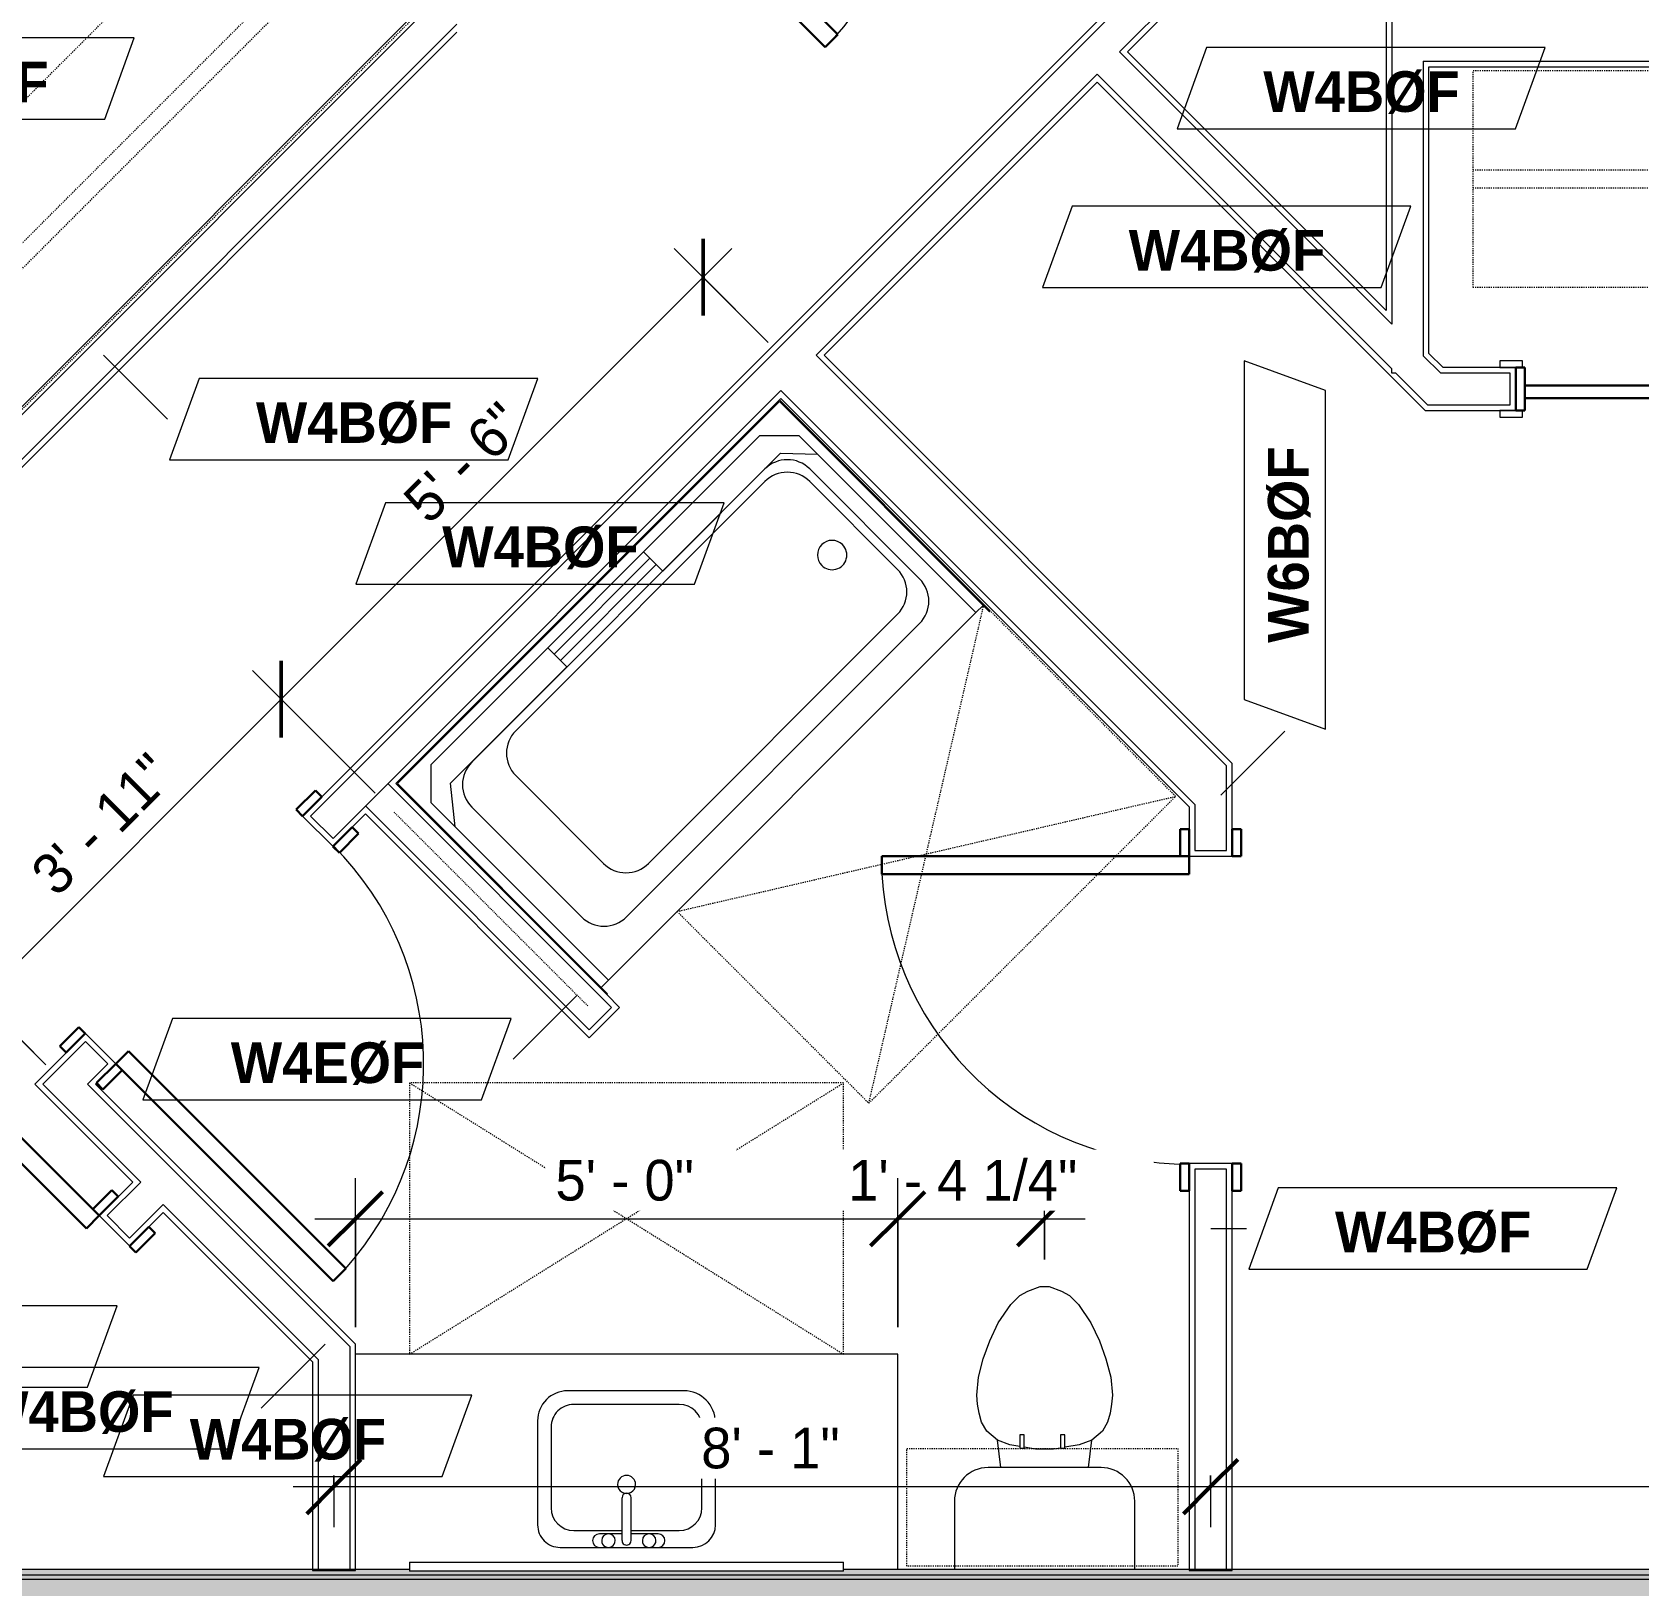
# Model space of a CAD drawing. Header units: inches. Extents: x -4010 to -1872, y 9846 to 12241.
# Drawn here: x -2412 to -2234.2, y 11685.6 to 11857.5 of the extents above; entities that cross this region are included whole.
import ezdxf

# ---------------------------------------------------------------- set-up
doc = ezdxf.new("R2010")
doc.units = ezdxf.units.IN
doc.header["$MEASUREMENT"] = 0
doc.linetypes.add('Dash', pattern=[0.25, 0.125, -0.125])
doc.linetypes.add('Dash 3_32_', pattern=[0.1875, 0.09375, -0.09375])
for name, color, linetype, lineweight in [('0-1', 7, 'Continuous', 5), ('A-ANNO-DIMS', 211, 'Continuous', 9), ('A-ANNO-DIMS-48', 211, 'Continuous', 9), ('A-DETL-1', 90, 'Dash 3_32_', 18), ('A-DOOR-3', 31, 'Continuous', 9), ('A-DOOR-4', 31, 'Continuous', 30), ('A-DOOR-FRAM-3', 31, 'Continuous', 30), ('A-GENM', 5, 'Continuous', 9), ('A-GENM-HDLN', 13, 'Dash', 9), ('A-WALL', 113, 'Continuous', 18), ('A-WALL-2', 250, 'Continuous', 18), ('A-WALL-3', 113, 'Continuous', 9), ('A-WALL-IDEN', 211, 'Continuous', 9), ('I-WALL-2', 241, 'Continuous', 5), ('I-WALL-3', 7, 'Continuous', 9), ('I-WALL-4', 2, 'Continuous', 9), ('P-SANR-FIXT', 6, 'Continuous', 9), ('Q-CASE', 31, 'Continuous', 9), ('Q-CASE-2', 31, 'Dash', 9), ('Q-CASE-HDLN', 31, 'Dash', 9)]:
    doc.layers.add(name, color=color, linetype=linetype, lineweight=lineweight)
doc.styles.add('Century Gothic', font='ufonts.com_century-gothic.ttf', dxfattribs={"height": 4.5})
doc.styles.add('Century Gothic_B', font='GOTHICB.TTF', dxfattribs={"height": 4.5})
doc.dimstyles.new('OD_1__HACK_2', dxfattribs={"dimscale": 12, "dimtxt": 4.698757, "dimasz": 0.5, "dimexe": 0.375, "dimexo": 0.25, "dimgap": 0.0625, "dimtad": 1, "dimdec": 4, "dimrnd": 0.0625, "dimzin": 3, "dimdsep": 46, "dimlunit": 4, "dimtxsty": 'Century Gothic', "dimblk1": 'OBLIQUE', "dimblk2": 'OBLIQUE', "dimsah": 1, "dimcen": 0.09, "dimdle": 0.375, "dimazin": 0, "dimtfac": 1, "dimtdec": 4, "dimtix": 1, "dimtmove": 0, "dimatfit": 3, "dimfxl": 1, "dimtvp": 1, "dimtfill": 1, "dimfrac": 2, "dimtolj": 1, "dimtzin": 0, "dimarcsym": 2})

# ---------------------------------------------------------------- blocks, each defined once
blk = doc.blocks.new('CTR - 1st Phase - Common Walls_rvt-1-UNITS PLANS - 3RD FLOOR')
at = {"layer": 'I-WALL-2'}
for points in [[(-2437.99, 11686.8), (-2076.17, 11686.8), (-2076.17, 11687.43), (-2322.22, 11687.43), (-2322.22, 11687.24), (-2370.22, 11687.24), (-2370.22, 11687.43), (-2438.62, 11687.43)], [(-2438.37, 11686.3), (-2076.17, 11686.3), (-2076.17, 11686.8), (-2438.87, 11686.8)], [(-2435.66, 11680.8), (-2076.17, 11680.8), (-2076.17, 11686.3), (-2438.37, 11686.3), (-2435.06, 11682.99), (-2437.25, 11680.8)]]:
    blk.add_hatch(color=256, dxfattribs=at).paths.add_polyline_path(points, flags=0)
at = {"layer": 'A-WALL-2'}
for p, q in [((-2076.17, 11686.8), (-2437.99, 11686.8)), ((-2076.17, 11686.3), (-2437.49, 11686.3))]:
    blk.add_line(p, q, dxfattribs=at)
at = {"layer": 'I-WALL-3'}
for p, q in [((-2370.22, 11687.43), (-2438.62, 11687.43)), ((-2076.17, 11687.43), (-2322.22, 11687.43))]:
    blk.add_line(p, q, dxfattribs=at)
blk = doc.blocks.new('OD_CW_Closet - OD_CW_Closet-3810279-UNITS PLANS - 3RD FLOOR')
at = {"layer": 'Q-CASE-HDLN'}
for p, q in [((0.74, -24), (0.74, 0)), ((0.74, 0), (87.24, 0)), ((87.24, 0), (87.24, -24)), ((0.74, -11), (87.24, -11)), ((0.74, -13), (87.24, -13)), ((87.24, -24), (0.74, -24))]:
    blk.add_line(p, q, dxfattribs=at)
blk = doc.blocks.new('SLIDING - FLUSH - 5-0 x 6-8-3934327-UNITS PLANS - 3RD FLOOR')
at = {"layer": 'A-DOOR-3'}
for p, q in [((-30.25, 3), (-32.75, 3)), ((-32.75, 3), (-32.75, 2.25)), ((-32.75, 2.25), (-30.25, 2.25)), ((-30.25, 2.25), (-30.25, 3)), ((30.25, 3), (30.25, 2.25)), ((32.75, 3), (30.25, 3)), ((30.25, 2.25), (32.75, 2.25)), ((32.75, 2.25), (32.75, 3)), ((-30.25, -2.5), (-32.75, -2.5)), ((-32.75, -2.5), (-32.75, -3.25)), ((-32.75, -3.25), (-30.25, -3.25)), ((-30.25, -3.25), (-30.25, -2.5)), ((32.75, -2.5), (30.25, -2.5)), ((30.25, -2.5), (30.25, -3.25)), ((30.25, -3.25), (32.75, -3.25)), ((32.75, -3.25), (32.75, -2.5))]:
    blk.add_line(p, q, dxfattribs=at)
at = {"layer": 'A-DOOR-4'}
for p, q in [((1, 2.25), (-30, 2.25)), ((-30, 2.25), (-30, 0.88)), ((1, 0.88), (1, 2.25)), ((-30, 0.88), (1, 0.88)), ((30, 0.88), (-1, 0.88)), ((-1, 0.88), (-1, -0.5)), ((30, -0.5), (30, 0.88)), ((-1, -0.5), (30, -0.5))]:
    blk.add_line(p, q, dxfattribs=at)
at = {"layer": 'A-DOOR-FRAM-3'}
for p, q in [((-30, 2.25), (-31, 2.25)), ((-31, 2.25), (-31, -2.5)), ((-30, -2.5), (-30, 2.25)), ((31, 2.25), (30, 2.25)), ((30, 2.25), (30, -2.5)), ((31, -2.5), (31, 2.25)), ((-31, -2.5), (-30, -2.5)), ((30, -2.5), (31, -2.5))]:
    blk.add_line(p, q, dxfattribs=at)
blk = doc.blocks.new('SWING - SINGLE - FLUSH - 2-10 x 6-8 - PRIVACY-3199407-UNITS PLANS - 3RD FLOOR')
at = {"layer": 'A-DOOR-3'}
blk.add_arc((17, 2.37), 34.07, 93.3657, 180, dxfattribs=at)
at = {"layer": 'A-DOOR-4'}
for p, q in [((15, 2.37), (15, 36.38)), ((17, 36.38), (15, 36.38)), ((17, 2.37), (17, 36.38)), ((17, 2.37), (15, 2.37))]:
    blk.add_line(p, q, dxfattribs=at)
at = {"layer": 'A-DOOR-FRAM-3'}
for p, q in [((-17, 3.37), (-20, 3.37)), ((-20, 3.37), (-20, 2.37)), ((-20, 2.37), (-17, 2.37)), ((-17, 2.37), (-17, 3.37)), ((20, 3.37), (17, 3.37)), ((17, 3.37), (17, 2.37)), ((17, 2.37), (20, 2.37)), ((20, 2.37), (20, 3.37)), ((-17, -2.38), (-20, -2.38)), ((-20, -2.38), (-20, -3.38)), ((-20, -3.38), (-17, -3.38)), ((-17, -3.38), (-17, -2.38)), ((20, -2.38), (17, -2.38)), ((17, -2.38), (17, -3.38)), ((17, -3.38), (20, -3.38)), ((20, -3.38), (20, -2.38))]:
    blk.add_line(p, q, dxfattribs=at)
blk = doc.blocks.new('SWING - SINGLE - FLUSH - 2-10 x 6-8 - PRIVACY-3928387-UNITS PLANS - 3RD FLOOR')
at = {"layer": 'A-DOOR-3'}
blk.add_arc((17, 2.37), 34.07, 93.3657, 180, dxfattribs=at)
at = {"layer": 'A-DOOR-4'}
for p, q in [((15, 2.37), (15, 36.38)), ((17, 36.38), (15, 36.38)), ((17, 2.37), (17, 36.38)), ((17, 2.37), (15, 2.37))]:
    blk.add_line(p, q, dxfattribs=at)
at = {"layer": 'A-DOOR-FRAM-3'}
for p, q in [((-17, 3.37), (-20, 3.37)), ((-20, 3.37), (-20, 2.37)), ((-20, 2.37), (-17, 2.37)), ((-17, 2.37), (-17, 3.37)), ((20, 3.37), (17, 3.37)), ((17, 3.37), (17, 2.37)), ((17, 2.37), (20, 2.37)), ((20, 2.37), (20, 3.37)), ((-17, -2.38), (-20, -2.38)), ((-20, -2.38), (-20, -3.38)), ((-20, -3.38), (-17, -3.38)), ((-17, -3.38), (-17, -2.38)), ((20, -2.38), (17, -2.38)), ((17, -2.38), (17, -3.38)), ((17, -3.38), (20, -3.38)), ((20, -3.38), (20, -2.38))]:
    blk.add_line(p, q, dxfattribs=at)
blk = doc.blocks.new('M_Sink Vanity-Square - 500 x 440mm-1352614-UNITS PLANS - 3RD FLOOR')
at = {"layer": 'P-SANR-FIXT'}
for p, q in [((7.96, 7.09), (-6.72, 7.09)), ((3.62, 7.09), (-2.88, 7.09)), ((-2.88, 5.59), (0.12, 5.59)), ((0.12, 6.33), (0.12, 1.59)), ((1.12, 6.33), (1.12, 1.59)), ((1.12, 5.59), (3.62, 5.59)), ((-9.22, 4.59), (-9.22, -6.73)), ((0.12, 5.22), (-5.22, 5.22)), ((6.46, 5.22), (1.12, 5.22)), ((10.46, -6.91), (10.46, 4.59)), ((-7.72, 2.72), (-7.72, -6.23)), ((8.96, -6.23), (8.96, 2.72)), ((-5.22, -8.73), (6.46, -8.73)), ((-5.72, -10.23), (7.14, -10.23))]:
    blk.add_line(p, q, dxfattribs=at)
for centre, radius, start, end in [((-6.72, 4.59), 2.5, 90, 180), ((-2.88, 6.34), 0.75, 90, 270), ((-1.88, 6.34), 0.75, 360, 180), ((-1.88, 6.34), 0.75, 180, 0), ((0.62, 6.33), 0.5, 360, 180), ((2.62, 6.34), 0.75, 360, 180), ((2.62, 6.34), 0.75, 180, 360), ((3.62, 6.34), 0.75, 270, 90), ((7.96, 4.59), 2.5, 360, 90), ((-5.22, 2.72), 2.5, 90, 180), ((6.46, 2.72), 2.5, 0, 90), ((0.62, 0.13), 1, 360, 180), ((0.62, 0.13), 1, 180, 0), ((0.62, 1.59), 0.5, 180, 0), ((-5.72, -6.73), 3.5, 180, 270), ((-5.22, -6.23), 2.5, 180, 270), ((6.46, -6.23), 2.5, 270, 0), ((7.14, -6.91), 3.32, 270, 0)]:
    blk.add_arc(centre, radius, start, end, dxfattribs=at)
blk = doc.blocks.new('Bath Vanity - Bath Vanity 60_-V63-UNITS PLANS - 3RD FLOOR')
at = {"layer": 'Q-CASE'}
for p, q in [((-29.26, -0.19), (-29.26, -24)), ((-29.26, -24), (30.74, -24))]:
    blk.add_line(p, q, dxfattribs=at)
blk = doc.blocks.new('Toilet-Domestic-3D - Toilet-Domestic-3D-V64-UNITS PLANS - 3RD FLOOR')
at = {"layer": 'P-SANR-FIXT'}
for p, q in [((-3.74, 10), (-2.74, 11)), ((-2.74, 11), (-1.87, 11.5)), ((-1.87, 11.5), (-0.5, 12)), ((-0.5, 12), (0.5, 12)), ((0.5, 12), (1.87, 11.5)), ((1.87, 11.5), (2.74, 11)), ((2.74, 11), (3.74, 10)), ((-5.13, 8), (-3.74, 10)), ((3.74, 10), (5.13, 8)), ((-6.06, 6), (-5.13, 8)), ((5.13, 8), (6.06, 6)), ((-6.79, 4), (-6.06, 6)), ((6.06, 6), (6.79, 4)), ((-7.33, 1.99), (-6.79, 4)), ((6.79, 4), (7.33, 1.99)), ((-7.5, 0), (-7.33, 1.99)), ((7.33, 1.99), (7.5, 0)), ((-7.41, -1), (-7.5, 0)), ((-7.24, -2), (-7.41, -1)), ((7.41, -1), (7.24, -2)), ((7.5, 0), (7.41, -1)), ((-6.97, -3), (-7.24, -2)), ((-6.4, -4), (-6.97, -3)), ((6.97, -3), (6.4, -4)), ((7.24, -2), (6.97, -3)), ((-5.21, -5), (-6.4, -4)), ((-3.84, -5.5), (-5.21, -5)), ((-4.86, -8.02), (-5.21, -5)), ((5.21, -5), (3.84, -5.5)), ((4.86, -8.02), (5.21, -5)), ((6.4, -4), (5.21, -5)), ((-2.75, -5.69), (-3.84, -5.5)), ((-1, -6), (-2.26, -5.78)), ((1, -6), (-1, -6)), ((1.75, -5.87), (1, -6)), ((3.84, -5.5), (2.24, -5.78)), ((6.25, -8.02), (-6.25, -8.02)), ((-9.98, -11.75), (-9.98, -19.29)), ((9.98, -19.29), (9.98, -11.75))]:
    blk.add_line(p, q, dxfattribs=at)
for centre, start, end in [((-6.25, -11.75), 90, 180), ((6.25, -11.75), 0, 90)]:
    blk.add_arc(centre, 3.73, start, end, dxfattribs=at)
blk = doc.blocks.new('300 Series Wall Hung Cabinet_326 - 30_-2909953-UNITS PLANS - 3RD FLOOR')
at = {"layer": 'Q-CASE'}
for p, q in [((-2.01, 14.69), (-2.5, 14.69)), ((-2.5, 14.69), (-2.5, 13.19)), ((-2.01, 13.19), (-2.01, 14.69)), ((2.49, 14.69), (2, 14.69)), ((2, 14.69), (2, 13.19)), ((2.49, 13.19), (2.49, 14.69)), ((-2.01, 13.19), (-2.5, 13.19)), ((2.49, 13.19), (2, 13.19))]:
    blk.add_line(p, q, dxfattribs=at)
at = {"layer": 'Q-CASE-2'}
for p, q in [((-15, 0.19), (-15, 13.19)), ((-15, 13.19), (15, 13.19)), ((15, 13.19), (15, 0.19)), ((15, 0.19), (-15, 0.19))]:
    blk.add_line(p, q, dxfattribs=at)
blk = doc.blocks.new('BATHROOM MIRROR - BATHROOM MIRROR 48_-3123886-UNITS PLANS - 3RD FLOOR')
at = {"layer": 'Q-CASE'}
for p, q in [((-23.26, -23), (24.74, -23)), ((-23.26, -23), (-23.26, -24)), ((24.74, -24), (24.74, -23)), ((24.74, -24), (-23.26, -24))]:
    blk.add_line(p, q, dxfattribs=at)
blk = doc.blocks.new('CTS6032CP - CTS6032CP-3806613-UNITS PLANS - 3RD FLOOR')
at = {"layer": 'P-SANR-FIXT'}
for p, q in [((0, -33), (0, 0)), ((0, 0), (60, 0)), ((0.12, -33), (0.12, -0.13)), ((0.12, -0.13), (59.88, -0.13)), ((1.25, -4.25), (4.25, -1.25)), ((4.25, -1.25), (55.69, -1.25)), ((22.5, -4.25), (22.5, -1.25)), ((37.5, -1.25), (37.5, -4.25)), ((55.69, -1.25), (58.75, -4.31)), ((59.88, -0.13), (59.88, -33)), ((60, 0), (60, -33)), ((37.5, -2.25), (22.5, -2.25)), ((22.5, -3.25), (37.5, -3.25)), ((1.25, -32), (1.25, -4.25)), ((1.25, -8.02), (4.31, -4.25)), ((4.31, -4.25), (22.5, -4.25)), ((7.6, -4.27), (53.48, -4.27)), ((52.5, -5.25), (13.5, -5.25)), ((37.5, -4.25), (55.94, -4.25)), ((55.94, -4.25), (58.75, -7.23)), ((58.75, -4.31), (58.75, -32)), ((4.1, -24.96), (4.1, -7.77)), ((10, -8.75), (10, -22.5)), ((56, -22.5), (56, -8.75)), ((56.98, -7.77), (56.98, -24.96)), ((13.5, -26), (52.5, -26)), ((53.48, -28.46), (7.6, -28.46)), ((0, -33), (0.12, -33)), ((1.25, -32), (0.12, -32)), ((1.25, -32), (58.75, -32)), ((59.88, -32), (58.75, -32)), ((59.88, -33), (60, -33))]:
    blk.add_line(p, q, dxfattribs=at)
for centre, radius, start, end in [((7.6, -7.77), 3.5, 90, 180), ((13.5, -8.75), 3.5, 90, 180), ((52.5, -8.75), 3.5, 360, 90), ((53.48, -7.77), 3.5, 0, 90), ((52, -16.25), 1.62, 0, 180), ((52, -16.25), 1.63, 180, 360), ((13.5, -22.5), 3.5, 180, 270), ((52.5, -22.5), 3.5, 270, 0), ((7.6, -24.96), 3.5, 180, 270), ((53.48, -24.96), 3.5, 270, 0)]:
    blk.add_arc(centre, radius, start, end, dxfattribs=at)
blk = doc.blocks.new('ADA Clearances - 30_x48_-V65-UNITS PLANS - 3RD FLOOR')
at = {"layer": 'A-GENM-HDLN'}
for p, q in [((-15, -24), (15, 24)), ((15, -24), (-14.92, 23.87)), ((15, 24), (-14, 24)), ((15, -24), (15, 24)), ((-15, -24), (15, -24))]:
    blk.add_line(p, q, dxfattribs=at)
blk = doc.blocks.new('SWING - SINGLE - FLUSH - 3-0 x 6-8 - PASSAGE-3937370-UNITS PLANS - 3RD FLOOR')
at = {"layer": 'A-DOOR-3'}
blk.add_arc((18, 2.37), 36.07, 93.1789, 180, dxfattribs=at)
at = {"layer": 'A-DOOR-4'}
for p, q in [((16, 2.37), (16, 38.39)), ((18, 38.39), (16, 38.39)), ((18, 2.37), (18, 38.39)), ((18, 2.37), (16, 2.37))]:
    blk.add_line(p, q, dxfattribs=at)
at = {"layer": 'A-DOOR-FRAM-3'}
for p, q in [((-18, 3.37), (-21, 3.37)), ((-21, 3.37), (-21, 2.37)), ((-21, 2.37), (-18, 2.37)), ((-18, 2.37), (-18, 3.37)), ((21, 3.37), (18, 3.37)), ((18, 3.37), (18, 2.37)), ((18, 2.37), (21, 2.37)), ((21, 2.37), (21, 3.37)), ((-18, -2.38), (-21, -2.38)), ((-21, -2.38), (-21, -3.38)), ((-21, -3.38), (-18, -3.38)), ((-18, -3.38), (-18, -2.38)), ((21, -2.38), (18, -2.38)), ((18, -2.38), (18, -3.38)), ((18, -3.38), (21, -3.38)), ((21, -3.38), (21, -2.38))]:
    blk.add_line(p, q, dxfattribs=at)
blk = doc.blocks.new('SWING - DOUBLE - FLUSH - 5-0 x 6-8 - DUMMY-3700318-UNITS PLANS - 3RD FLOOR')
at = {"layer": 'A-DOOR-3'}
for p, q in [((-33, 2.375), (-33, 3.375)), ((-33, 3.375), (-30, 3.375)), ((-30, 2.375), (-33, 2.375)), ((-30, 3.375), (-30, 2.375)), ((30, 2.375), (30, 3.375)), ((30, 3.375), (33, 3.375)), ((33, 2.375), (30, 2.375)), ((33, 3.375), (33, 2.375)), ((-33, -2.375), (-30, -2.375)), ((-33, -3.375), (-33, -2.375)), ((-30, -3.375), (-33, -3.375)), ((-30, -2.375), (-30, -3.375)), ((30, -2.375), (33, -2.375)), ((30, -3.375), (30, -2.375)), ((33, -3.375), (30, -3.375)), ((33, -2.375), (33, -3.375))]:
    blk.add_line(p, q, dxfattribs=at)
for centre, start, end in [((-30, -2.375), 270, 0), ((30, -2.375), 180, 270)]:
    blk.add_arc(centre, 30, start, end, dxfattribs=at)
at = {"layer": 'A-DOOR-4'}
for p, q in [((-28, -2.375), (-30, -2.375)), ((-30, -3.375), (-30, -32.375)), ((-28, -32.375), (-28, -2.375)), ((28, -2.375), (30, -2.375)), ((28, -32.375), (28, -2.375)), ((30, -3.375), (30, -32.375)), ((-30, -32.375), (-28, -32.375)), ((30, -32.375), (28, -32.375))]:
    blk.add_line(p, q, dxfattribs=at)
blk = doc.blocks.new('OD_CW_Closet - OD_CW_Closet-3936491-UNITS PLANS - 3RD FLOOR')
at = {"layer": 'Q-CASE-HDLN'}
for p, q in [((0.74, -24), (0.74, 0)), ((0.74, 0), (144.59, 0)), ((144.59, 0), (144.59, -24)), ((0.74, -11), (144.59, -11)), ((0.74, -13), (144.59, -13)), ((144.59, -24), (0.74, -24))]:
    blk.add_line(p, q, dxfattribs=at)
blk = doc.blocks.new('ADA Clearances - 30_x48_-V84-UNITS PLANS - 3RD FLOOR')
at = {"layer": 'A-GENM-HDLN'}
for p, q in [((15, -24), (-15, 24)), ((-15, -24), (15, 24)), ((15, 24), (-15, 24)), ((-15, 24), (-15, -24)), ((-15, -24), (15, -24))]:
    blk.add_line(p, q, dxfattribs=at)
blk = doc.blocks.new('DIMBLOCK27-UNITS PLANS - 3RD FLOOR')
at = {"layer": 'A-ANNO-DIMS-48'}
for p, q in [((-2334.57, 11833.52), (-2384.42, 11783.67)), ((-2330.55, 11823.14), (-2340.94, 11833.52)), ((-2337.75, 11830.34), (-2330.55, 11823.14)), ((-2374.04, 11773.28), (-2387.61, 11786.85)), ((-2384.42, 11783.67), (-2374.04, 11773.28))]:
    blk.add_line(p, q, dxfattribs=at)
at = {"layer": 'A-ANNO-DIMS-48', "lineweight": 50}
for p, q in [((-2337.75, 11830.34), (-2337.75, 11834.58)), ((-2337.75, 11830.34), (-2337.75, 11826.1)), ((-2384.42, 11783.67), (-2384.42, 11787.91)), ((-2384.42, 11783.67), (-2384.42, 11779.43))]:
    blk.add_line(p, q, dxfattribs=at)
at = {"layer": 'A-ANNO-DIMS-48', "color": 0, "insert": (-2371.26, 11806.05), "char_height": 4.5, "width": 18.8845, "attachment_point": 1, "rotation": 45, "line_spacing_factor": 0.984502, "style": 'Century Gothic', "bg_fill": 3, "box_fill_scale": 1.25, "bg_fill_color": 256, "bg_fill_true_color": 13158600, "bg_fill_transparency": 0}
blk.add_mtext('5\' - 6"', dxfattribs=at)
blk = doc.blocks.new('_Oblique')
at = {"color": 0, "linetype": 'ByBlock', "lineweight": -2}
blk.add_line((-0.5, -0.5), (0.5, 0.5), dxfattribs=at)
blk = doc.blocks.new('DIMBLOCK28-UNITS PLANS - 3RD FLOOR')
at = {"layer": 'A-ANNO-DIMS-48', "lineweight": 50}
for p, q in [((-2384.42, 11783.67), (-2384.42, 11787.91)), ((-2384.42, 11783.67), (-2384.42, 11779.43)), ((-2417.66, 11750.44), (-2417.66, 11754.68)), ((-2417.66, 11750.44), (-2417.66, 11746.19))]:
    blk.add_line(p, q, dxfattribs=at)
at = {"layer": 'A-ANNO-DIMS-48'}
for p, q in [((-2374.04, 11773.28), (-2387.61, 11786.85)), ((-2384.42, 11783.67), (-2417.66, 11750.44)), ((-2384.42, 11783.67), (-2374.04, 11773.28)), ((-2410.45, 11743.23), (-2420.84, 11753.62)), ((-2417.66, 11750.44), (-2410.45, 11743.23))]:
    blk.add_line(p, q, dxfattribs=at)
at = {"layer": 'A-ANNO-DIMS-48', "color": 0, "insert": (-2412.45, 11764.86), "char_height": 4.5, "width": 23.091, "attachment_point": 1, "rotation": 45, "line_spacing_factor": 0.984502, "style": 'Century Gothic', "bg_fill": 3, "box_fill_scale": 1.25, "bg_fill_color": 256, "bg_fill_true_color": 13158600, "bg_fill_transparency": 0}
blk.add_mtext('3\' - 11"', dxfattribs=at)
blk = doc.blocks.new('DIMBLOCK29-UNITS PLANS - 3RD FLOOR')
at = {"layer": 'A-ANNO-DIMS-48'}
for p, q in [((-2410.45, 11743.23), (-2420.84, 11753.62)), ((-2417.66, 11750.44), (-2463.27, 11704.83)), ((-2417.66, 11750.44), (-2410.45, 11743.23)), ((-2460.03, 11707.96), (-2463.27, 11711.19)), ((-2460.08, 11708.01), (-2460.03, 11707.96))]:
    blk.add_line(p, q, dxfattribs=at)
at = {"layer": 'A-ANNO-DIMS-48', "lineweight": 50}
for p, q in [((-2417.66, 11750.44), (-2417.66, 11754.68)), ((-2417.66, 11750.44), (-2417.66, 11746.19)), ((-2460.08, 11708.01), (-2460.08, 11712.25)), ((-2460.08, 11708.01), (-2460.08, 11703.77))]:
    blk.add_line(p, q, dxfattribs=at)
at = {"layer": 'A-ANNO-DIMS-48', "color": 0, "insert": (-2449.04, 11728.27), "char_height": 4.5, "width": 18.8845, "attachment_point": 1, "rotation": 45, "line_spacing_factor": 0.984502, "style": 'Century Gothic', "bg_fill": 3, "box_fill_scale": 1.25, "bg_fill_color": 256, "bg_fill_true_color": 13158600, "bg_fill_transparency": 0}
blk.add_mtext('5\' - 0"', dxfattribs=at)
blk = doc.blocks.new('DIMBLOCK30-UNITS PLANS - 3RD FLOOR')
at = {"layer": 'A-ANNO-DIMS-48', "lineweight": 50}
for p, q in [((-2378.6, 11696.59), (-2375.6, 11699.59)), ((-2281.6, 11696.59), (-2278.6, 11699.59)), ((-2378.6, 11696.59), (-2381.6, 11693.59)), ((-2281.6, 11696.59), (-2284.6, 11693.59))]:
    blk.add_line(p, q, dxfattribs=at)
at = {"layer": 'A-ANNO-DIMS-48'}
for p, q in [((-2383.1, 11696.59), (-2281.6, 11696.59)), ((-2378.6, 11697.83), (-2378.6, 11692.09)), ((-2378.6, 11696.59), (-2378.6, 11697.83)), ((-2281.6, 11697.83), (-2281.6, 11692.09)), ((-2281.6, 11696.59), (-2281.6, 11697.83))]:
    blk.add_line(p, q, dxfattribs=at)
at = {"layer": 'A-ANNO-DIMS-48', "color": 0, "insert": (-2337.96, 11703.11), "char_height": 4.5, "width": 18.8845, "attachment_point": 1, "line_spacing_factor": 0.984502, "style": 'Century Gothic', "bg_fill": 3, "box_fill_scale": 1.25, "bg_fill_color": 256, "bg_fill_true_color": 13158600, "bg_fill_transparency": 0}
blk.add_mtext('8\' - 1"', dxfattribs=at)
blk = doc.blocks.new('DIMBLOCK31-UNITS PLANS - 3RD FLOOR')
at = {"layer": 'A-ANNO-DIMS-48', "lineweight": 50}
for p, q in [((-2281.6, 11696.59), (-2278.6, 11699.59)), ((-2104.82, 11696.59), (-2101.82, 11699.59)), ((-2281.6, 11696.59), (-2284.6, 11693.59)), ((-2104.82, 11696.59), (-2107.82, 11693.59))]:
    blk.add_line(p, q, dxfattribs=at)
at = {"layer": 'A-ANNO-DIMS-48'}
for p, q in [((-2281.6, 11697.83), (-2281.6, 11692.09)), ((-2281.6, 11696.59), (-2281.6, 11697.83)), ((-2281.6, 11696.59), (-2100.32, 11696.59)), ((-2104.82, 11697.83), (-2104.82, 11692.09)), ((-2104.82, 11696.59), (-2104.82, 11697.83))]:
    blk.add_line(p, q, dxfattribs=at)
at = {"layer": 'A-ANNO-DIMS-48', "color": 0, "insert": (-2208.57, 11703.11), "char_height": 4.5, "width": 36.8741, "attachment_point": 1, "line_spacing_factor": 0.984502, "style": 'Century Gothic', "bg_fill": 3, "box_fill_scale": 1.25, "bg_fill_color": 256, "bg_fill_true_color": 13158600, "bg_fill_transparency": 0}
blk.add_mtext('14\' - 8 3/4"', dxfattribs=at)
blk = doc.blocks.new('DIMBLOCK65-UNITS PLANS - 3RD FLOOR')
at = {"layer": 'A-ANNO-DIMS-48'}
for p, q in [((-2316.22, 11714.24), (-2316.22, 11730.71)), ((-2299.97, 11721.72), (-2299.97, 11730.71)), ((-2320.72, 11726.21), (-2295.47, 11726.21)), ((-2316.22, 11726.21), (-2316.22, 11714.24)), ((-2299.97, 11726.21), (-2299.97, 11721.72))]:
    blk.add_line(p, q, dxfattribs=at)
at = {"layer": 'A-ANNO-DIMS-48', "lineweight": 50}
for p, q in [((-2316.22, 11726.21), (-2313.22, 11729.21)), ((-2299.97, 11726.21), (-2296.97, 11729.21)), ((-2316.22, 11726.21), (-2319.22, 11723.21)), ((-2299.97, 11726.21), (-2302.97, 11723.21))]:
    blk.add_line(p, q, dxfattribs=at)
at = {"layer": 'A-ANNO-DIMS-48', "color": 0, "insert": (-2321.71, 11732.73), "char_height": 4.5, "width": 32.6676, "attachment_point": 1, "line_spacing_factor": 0.984502, "style": 'Century Gothic', "bg_fill": 3, "box_fill_scale": 1.25, "bg_fill_color": 256, "bg_fill_true_color": 13158600, "bg_fill_transparency": 0}
blk.add_mtext('1\' - 4 1/4"', dxfattribs=at)
blk = doc.blocks.new('DIMBLOCK66-UNITS PLANS - 3RD FLOOR')
at = {"layer": 'A-ANNO-DIMS-48'}
for p, q in [((-2376.22, 11714.24), (-2376.22, 11730.71)), ((-2316.22, 11714.24), (-2316.22, 11730.71)), ((-2380.72, 11726.21), (-2311.72, 11726.21)), ((-2376.22, 11726.21), (-2376.22, 11714.24)), ((-2316.22, 11726.21), (-2316.22, 11714.24))]:
    blk.add_line(p, q, dxfattribs=at)
at = {"layer": 'A-ANNO-DIMS-48', "lineweight": 50}
for p, q in [((-2376.22, 11726.21), (-2373.22, 11729.21)), ((-2316.22, 11726.21), (-2313.22, 11729.21)), ((-2376.22, 11726.21), (-2379.22, 11723.21)), ((-2316.22, 11726.21), (-2319.22, 11723.21))]:
    blk.add_line(p, q, dxfattribs=at)
at = {"layer": 'A-ANNO-DIMS-48', "color": 0, "insert": (-2354.09, 11732.73), "char_height": 4.5, "width": 18.8845, "attachment_point": 1, "line_spacing_factor": 0.984502, "style": 'Century Gothic', "bg_fill": 3, "box_fill_scale": 1.25, "bg_fill_color": 256, "bg_fill_true_color": 13158600, "bg_fill_transparency": 0}
blk.add_mtext('5\' - 0"', dxfattribs=at)
blk = doc.blocks.new('Wall Tag - Arch Wall-3956453-UNITS PLANS - 3RD FLOOR')
at = {"layer": 'A-WALL-IDEN'}
for p, q in [((-0.3561, 0.0937), (-0.4244, -0.0937)), ((0.4244, 0.0937), (-0.3561, 0.0937)), ((0.3561, -0.0937), (0.4244, 0.0937)), ((-0.4244, -0.0937), (0.3561, -0.0937))]:
    blk.add_line(p, q, dxfattribs=at)

msp = doc.modelspace()

# ---------------------------------------------------------------- linework, layer by layer
at = {"layer": 'A-DETL-1'}
msp.add_line((-2350.51592, 11749.76371), (-2371.91464, 11771.16243), dxfattribs=at)
at = {"layer": 'A-WALL'}
for p, q in [((-2270.1822, 11881.7394), (-2381.16928, 11770.75232)), ((-2291.69154, 11855.28031), (-2268.73245, 11878.2394)), ((-2261.57374, 11878.2394), (-2261.57374, 11825.1625)), ((-2364.37374, 11863.91539), (-2425.74759, 11802.54154)), ((-2459.24517, 11764.09421), (-2364.99874, 11858.34065)), ((-2291.69154, 11855.28031), (-2261.57374, 11825.1625)), ((-2325.24844, 11821.72341), (-2294.16642, 11852.80543)), ((-2294.16642, 11852.80543), (-2261.57374, 11820.21276)), ((-2258.07374, 11854.2394), (-2105.92374, 11854.2394)), ((-2258.07374, 11854.2394), (-2258.07374, 11821.6625)), ((-2279.84569, 11776.32066), (-2325.24844, 11821.72341)), ((-2258.07374, 11821.6625), (-2256.15063, 11819.7394)), ((-2261.57374, 11819.7394), (-2261.57374, 11820.21276)), ((-2261.10038, 11819.7394), (-2261.57374, 11819.7394)), ((-2257.60038, 11816.2394), (-2261.10038, 11819.7394)), ((-2248.47374, 11819.7394), (-2256.15063, 11819.7394)), ((-2248.47374, 11816.2394), (-2248.47374, 11819.7394)), ((-2378.6944, 11768.27744), (-2329.13753, 11817.83432)), ((-2283.34569, 11772.04248), (-2329.13753, 11817.83432)), ((-2257.60038, 11816.2394), (-2248.47374, 11816.2394)), ((-2279.84569, 11766.93993), (-2279.84569, 11776.32066)), ((-2372.62459, 11774.34726), (-2347.87586, 11749.59852)), ((-2375.09947, 11771.87238), (-2350.35073, 11747.12364)), ((-2283.34569, 11772.04248), (-2283.34569, 11766.93993)), ((-2381.16928, 11770.75232), (-2378.6944, 11768.27744)), ((-2283.34569, 11766.93993), (-2279.84569, 11766.93993)), ((-2350.35073, 11747.12364), (-2347.87586, 11749.59852)), ((-2410.80836, 11741.11324), (-2406.09479, 11745.8268)), ((-2403.61992, 11743.35193), (-2406.09479, 11745.8268)), ((-2405.85861, 11741.11324), (-2403.61992, 11743.35193)), ((-2399.97224, 11730.27711), (-2410.80836, 11741.11324)), ((-2376.84569, 11712.10031), (-2405.85861, 11741.11324)), ((-2399.97224, 11730.27711), (-2403.68649, 11726.56286)), ((-2279.84569, 11731.68993), (-2283.34569, 11731.68993)), ((-2283.34569, 11731.68993), (-2283.34569, 11687.31493)), ((-2279.84569, 11687.31493), (-2279.84569, 11731.68993)), ((-2403.68649, 11726.56286), (-2401.21162, 11724.08798)), ((-2401.21162, 11724.08798), (-2397.49736, 11727.80224)), ((-2380.34569, 11710.65057), (-2397.49736, 11727.80224)), ((-2380.34569, 11710.65057), (-2380.34569, 11687.31493)), ((-2376.84569, 11712.10031), (-2376.84569, 11687.31493))]:
    msp.add_line(p, q, dxfattribs=at)
at = {"layer": 'A-WALL-3'}
for p, q in [((-2270.44108, 11882.3644), (-2382.05316, 11770.75232)), ((-2290.80766, 11855.28031), (-2268.47357, 11877.6144)), ((-2262.19874, 11877.6144), (-2262.19874, 11826.67139)), ((-2364.99874, 11864.17428), (-2425.74759, 11803.42543)), ((-2459.24517, 11763.21032), (-2364.99874, 11857.45676)), ((-2262.19874, 11826.67139), (-2290.80766, 11855.28031)), ((-2257.44874, 11853.6144), (-2106.54874, 11853.6144)), ((-2257.44874, 11821.92139), (-2257.44874, 11853.6144)), ((-2324.36456, 11821.72341), (-2294.16642, 11851.92155)), ((-2294.16642, 11851.92155), (-2257.85926, 11815.6144)), ((-2279.22069, 11776.57954), (-2324.36456, 11821.72341)), ((-2255.89175, 11820.3644), (-2257.44874, 11821.92139)), ((-2247.84874, 11820.3644), (-2255.89175, 11820.3644)), ((-2247.84874, 11815.6144), (-2247.84874, 11820.3644)), ((-2329.3143, 11816.77366), (-2329.13753, 11816.95044)), ((-2329.13753, 11816.95044), (-2283.97069, 11771.7836)), ((-2257.85926, 11815.6144), (-2247.84874, 11815.6144)), ((-2279.22069, 11766.31493), (-2279.22069, 11776.57954)), ((-2378.6944, 11767.39356), (-2375.09947, 11770.9885)), ((-2283.97069, 11771.7836), (-2283.97069, 11766.31493)), ((-2382.05316, 11770.75232), (-2378.6944, 11767.39356)), ((-2283.97069, 11766.31493), (-2279.22069, 11766.31493)), ((-2406.09479, 11746.71069), (-2411.69224, 11741.11324)), ((-2402.73604, 11743.35193), (-2406.09479, 11746.71069)), ((-2404.97473, 11741.11324), (-2402.73604, 11743.35193)), ((-2411.69224, 11741.11324), (-2400.85612, 11730.27711)), ((-2376.22069, 11712.3592), (-2404.97473, 11741.11324)), ((-2279.22069, 11732.31493), (-2283.97069, 11732.31493)), ((-2283.97069, 11732.31493), (-2283.97069, 11687.31493)), ((-2279.22069, 11687.31493), (-2279.22069, 11732.31493)), ((-2400.85612, 11730.27711), (-2404.57038, 11726.56286)), ((-2404.57038, 11726.56286), (-2401.21162, 11723.2041)), ((-2401.21162, 11723.2041), (-2397.49736, 11726.91836)), ((-2397.49736, 11726.91836), (-2380.97069, 11710.39168)), ((-2376.22069, 11687.31493), (-2376.22069, 11712.3592)), ((-2380.97069, 11710.39168), (-2380.97069, 11687.31493)), ((-2380.97069, 11687.31493), (-2376.22069, 11687.31493)), ((-2283.97069, 11687.31493), (-2279.22069, 11687.31493))]:
    msp.add_line(p, q, dxfattribs=at)
at = {"layer": 'A-WALL-IDEN'}
for p, q in [((-2404.07727, 11821.73698), (-2396.999, 11814.65871)), ((-2280.47187, 11773.05775), (-2273.3936, 11780.13603)), ((-2351.68385, 11750.93164), (-2358.76212, 11743.85336)), ((-2281.59569, 11725.1396), (-2277.61839, 11725.1396))]:
    msp.add_line(p, q, dxfattribs=at)
at = {"layer": 'I-WALL-4'}
for p, q in [((-2375.09947, 11770.9885), (-2350.35073, 11746.23976)), ((-2346.99197, 11749.59852), (-2348.40619, 11751.01273)), ((-2350.35073, 11746.23976), (-2346.99197, 11749.59852))]:
    msp.add_line(p, q, dxfattribs=at)

# ---------------------------------------------------------------- block references
at = {"layer": '0-1'}
msp.add_blockref('CTR - 1st Phase - Common Walls_rvt-1-UNITS PLANS - 3RD FLOOR', (0, 0), dxfattribs=at)
at = {"layer": 'A-DOOR-3'}
for name, p, rotation in [('SWING - DOUBLE - FLUSH - 5-0 x 6-8 - DUMMY-3700318-UNITS PLANS - 3RD FLOOR', (-2325.92476, 11899.88949), 45.00000000009266), ('SLIDING - FLUSH - 5-0 x 6-8-3934327-UNITS PLANS - 3RD FLOOR', (-2216.84874, 11817.8644), 180), ('SWING - SINGLE - FLUSH - 2-10 x 6-8 - PRIVACY-3928387-UNITS PLANS - 3RD FLOOR', (-2392.3946, 11757.05212), 225.0000000000667), ('SWING - SINGLE - FLUSH - 2-10 x 6-8 - PRIVACY-3199407-UNITS PLANS - 3RD FLOOR', (-2281.59569, 11749.31493), 90.00000000004853), ('SWING - SINGLE - FLUSH - 3-0 x 6-8 - PASSAGE-3937370-UNITS PLANS - 3RD FLOOR', (-2415.61892, 11712.15556), 45.00000000006675)]:
    msp.add_blockref(name, p, dxfattribs=dict(at, rotation=rotation))
at = {"layer": 'A-GENM'}
for name, p, rotation in [('ADA Clearances - 30_x48_-V65-UNITS PLANS - 3RD FLOOR', (-2313.05085, 11766.56908), 315.0000000000884), ('ADA Clearances - 30_x48_-V84-UNITS PLANS - 3RD FLOOR', (-2346.22069, 11726.2394), 270.0000000001768)]:
    msp.add_blockref(name, p, dxfattribs=dict(at, rotation=rotation))
at = {"layer": 'A-WALL-IDEN', "xscale": 47.99999999999997, "yscale": 47.99999999999997, "zscale": 47.99999999999997}
for p in [(-2421.04888, 11852.31666), (-2264.95076, 11851.25873), (-2279.83975, 11833.70293), (-2257.02083, 11725.1396)]:
    msp.add_blockref('Wall Tag - Arch Wall-3956453-UNITS PLANS - 3RD FLOOR', p, dxfattribs=at)
at = {"layer": 'A-WALL-IDEN', "xscale": 47.99999999999997, "yscale": 47.99999999999997, "zscale": 47.99999999999997, "rotation": 89.99999999999991}
msp.add_blockref('Wall Tag - Arch Wall-3956453-UNITS PLANS - 3RD FLOOR', (-2273.3936, 11800.73358), dxfattribs=at)
at = {"layer": 'P-SANR-FIXT'}
for name, p, rotation in [('CTS6032CP - CTS6032CP-3806613-UNITS PLANS - 3RD FLOOR', (-2371.74071, 11774.34726), 45.00000000021929), ('M_Sink Vanity-Square - 500 x 440mm-1352614-UNITS PLANS - 3RD FLOOR', (-2345.603, 11696.95673), 180)]:
    msp.add_blockref(name, p, dxfattribs=dict(at, rotation=rotation))
msp.add_blockref('Toilet-Domestic-3D - Toilet-Domestic-3D-V64-UNITS PLANS - 3RD FLOOR', (-2299.97069, 11706.71562), dxfattribs=at)
at = {"layer": 'Q-CASE'}
for name, p, rotation in [('OD_CW_Closet - OD_CW_Closet-3810279-UNITS PLANS - 3RD FLOOR', (-2443.06327, 11819.69783), 45.00000000001427), ('OD_CW_Closet - OD_CW_Closet-3936491-UNITS PLANS - 3RD FLOOR', (-2107.98603, 11829.20491), 180), ('Bath Vanity - Bath Vanity 60_-V63-UNITS PLANS - 3RD FLOOR', (-2345.48298, 11687.2394), 180)]:
    msp.add_blockref(name, p, dxfattribs=dict(at, rotation=rotation))
for name, p in [('300 Series Wall Hung Cabinet_326 - 30_-2909953-UNITS PLANS - 3RD FLOOR', (-2300.22069, 11687.6144)), ('BATHROOM MIRROR - BATHROOM MIRROR 48_-3123886-UNITS PLANS - 3RD FLOOR', (-2346.95839, 11711.2394))]:
    msp.add_blockref(name, p, dxfattribs=at)

# ---------------------------------------------------------------- texts
at = {"layer": 'A-WALL-IDEN', "char_height": 4.5, "width": 26.058, "attachment_point": 1, "style": 'Century Gothic_B'}
for insert in [(-2431.87276, 11854.18796), (-2275.77464, 11853.13003), (-2290.66363, 11835.57423), (-2267.84471, 11727.0109)]:
    msp.add_mtext('W4BØF', dxfattribs=dict(at, insert=insert))
at = {"layer": 'A-WALL-IDEN', "insert": (-2275.2649, 11789.9097), "char_height": 4.5, "width": 26.058, "attachment_point": 1, "rotation": 90, "style": 'Century Gothic_B'}
msp.add_mtext('W6BØF', dxfattribs=at)

# ---------------------------------------------------------------- next in the draw order: dimensions: what is measured, and where the dimension line sits
at = {"layer": 'A-ANNO-DIMS'}
dim = msp.add_linear_dim(base=(-2384.42333, 11783.67112), p1=(-2328.43042, 11821.0163), p2=(-2371.91464, 11771.16243), angle=45, dimstyle='OD_1__HACK_2', override={"dimpost": '<>', "dimfxl": 66.153505}, dxfattribs=at)
dim.commit()
dim.dimension.update_dxf_attribs({"geometry": 'DIMBLOCK27-UNITS PLANS - 3RD FLOOR', "text_midpoint": (-2363.29016, 11809.207)})
for base, p1, p2, override, picture, middle in [((-2299.97069, 11726.21008), (-2316.22069, 11711.2394), (-2299.97069, 11718.71562), {"dimpost": '<>', "dimfxl": 17.887325}, 'DIMBLOCK65-UNITS PLANS - 3RD FLOOR', (-2308.09569, 11729.57259)), ((-2281.59569, 11696.58791), (-2378.59569, 11700.83055), (-2281.59569, 11700.83055), {"dimpost": '<>', "dimfxl": 97}, 'DIMBLOCK30-UNITS PLANS - 3RD FLOOR', (-2330.09569, 11699.7011))]:
    dim = msp.add_linear_dim(base=base, p1=p1, p2=p2, dimstyle='OD_1__HACK_2', override=override, dxfattribs=at)
    dim.commit()
    dim.dimension.update_dxf_attribs({"geometry": picture, "text_midpoint": middle})

# ---------------------------------------------------------------- next in the draw order: block references
at = {"layer": 'A-WALL-IDEN', "xscale": 47.99999999999997, "yscale": 47.99999999999997, "zscale": 47.99999999999997}
for p in [(-2376.40144, 11814.65871), (-2355.78812, 11800.90931), (-2383.72271, 11702.21206)]:
    msp.add_blockref('Wall Tag - Arch Wall-3956453-UNITS PLANS - 3RD FLOOR', p, dxfattribs=at)

# ---------------------------------------------------------------- next in the draw order: texts
at = {"layer": 'A-WALL-IDEN', "char_height": 4.5, "width": 26.058, "attachment_point": 1, "style": 'Century Gothic_B'}
for insert in [(-2387.22532, 11816.53001), (-2366.612, 11802.78061), (-2394.54659, 11704.08336)]:
    msp.add_mtext('W4BØF', dxfattribs=dict(at, insert=insert))

# ---------------------------------------------------------------- next in the draw order: dimensions: what is measured, and where the dimension line sits
at = {"layer": 'A-ANNO-DIMS'}
dim = msp.add_linear_dim(base=(-2417.65735, 11750.4371), p1=(-2371.91464, 11771.16243), p2=(-2408.33349, 11741.11324), angle=45, dimstyle='OD_1__HACK_2', override={"dimpost": '<>', "dimfxl": 47.215318}, dxfattribs=at)
dim.commit()
dim.dimension.update_dxf_attribs({"geometry": 'DIMBLOCK28-UNITS PLANS - 3RD FLOOR', "text_midpoint": (-2403.24169, 11769.25546)})
for base, p1, p2, override, picture, middle in [((-2316.22069, 11726.21008), (-2376.22069, 11711.2394), (-2316.22069, 11711.2394), {"dimpost": '<>', "dimfxl": 60}, 'DIMBLOCK66-UNITS PLANS - 3RD FLOOR', (-2346.22069, 11729.32327)), ((-2104.823737, 11696.587912), (-2281.595688, 11700.830553), (-2104.823737, 11700.830553), {"dimpost": '<>', "dimfxl": 176.771952}, 'DIMBLOCK31-UNITS PLANS - 3RD FLOOR', (-2193.209712, 11699.950421))]:
    dim = msp.add_linear_dim(base=base, p1=p1, p2=p2, dimstyle='OD_1__HACK_2', override=override, dxfattribs=at)
    dim.commit()
    dim.dimension.update_dxf_attribs({"geometry": picture, "text_midpoint": middle})

# ---------------------------------------------------------------- next in the draw order: linework, layer by layer
at = {"layer": 'A-WALL-IDEN'}
msp.add_line((-2379.5664, 11712.34615), (-2386.64467, 11705.26788), dxfattribs=at)

# ---------------------------------------------------------------- next in the draw order: block references
at = {"layer": 'A-WALL-IDEN', "xscale": 47.99999999999997, "yscale": 47.99999999999997, "zscale": 47.99999999999997}
msp.add_blockref('Wall Tag - Arch Wall-3956453-UNITS PLANS - 3RD FLOOR', (-2379.35968, 11743.85336), dxfattribs=at)

# ---------------------------------------------------------------- next in the draw order: texts
at = {"layer": 'A-WALL-IDEN', "insert": (-2390.00403, 11745.72466), "char_height": 4.5, "width": 25.6035, "attachment_point": 1, "style": 'Century Gothic_B'}
msp.add_mtext('W4EØF', dxfattribs=at)

# ---------------------------------------------------------------- next in the draw order: dimensions: what is measured, and where the dimension line sits
at = {"layer": 'A-ANNO-DIMS'}
dim = msp.add_linear_dim(base=(-2460.08375, 11708.01069), p1=(-2408.33349, 11741.11324), p2=(-2457.91237, 11705.83931), angle=45, dimstyle='OD_1__HACK_2', override={"dimpost": '<>', "dimfxl": 60.846659}, dxfattribs=at)
dim.commit()
dim.dimension.update_dxf_attribs({"geometry": 'DIMBLOCK29-UNITS PLANS - 3RD FLOOR', "text_midpoint": (-2441.07191, 11731.42525)})

# ---------------------------------------------------------------- next in the draw order: block references
at = {"layer": 'A-WALL-IDEN', "xscale": 47.99999999999997, "yscale": 47.99999999999997, "zscale": 47.99999999999997}
for p in [(-2422.95464, 11712.07055), (-2407.24223, 11705.26788)]:
    msp.add_blockref('Wall Tag - Arch Wall-3956453-UNITS PLANS - 3RD FLOOR', p, dxfattribs=at)

# ---------------------------------------------------------------- next in the draw order: texts
at = {"layer": 'A-WALL-IDEN', "insert": (-2418.06611, 11707.13918), "char_height": 4.5, "width": 26.058, "attachment_point": 1, "style": 'Century Gothic_B'}
msp.add_mtext('W4BØF', dxfattribs=at)

doc.saveas('drawing.dxf')
